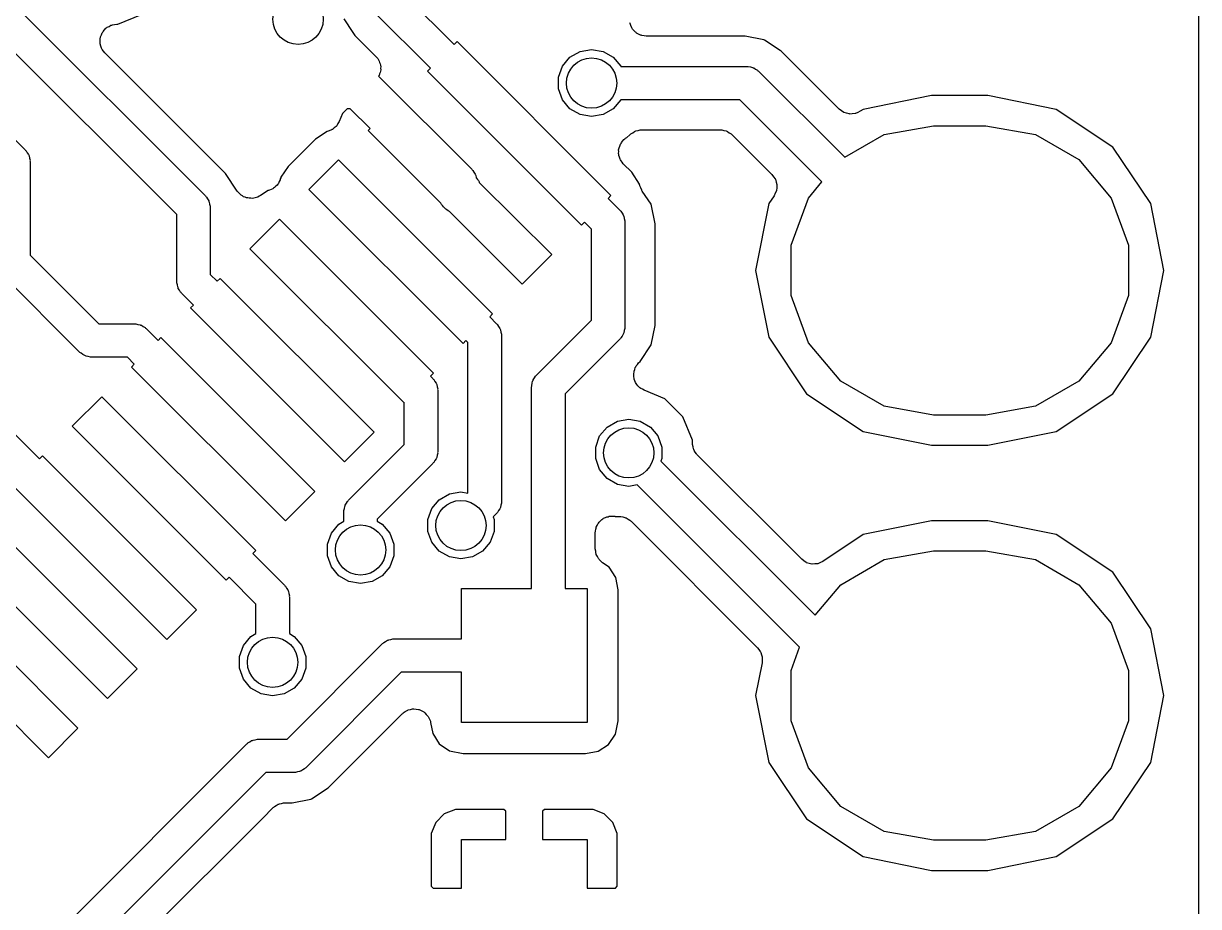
# Model space of a CAD drawing. Extents: x 125.1 to 143.2, y -145.5 to -100.1.
# Drawn here: x 136.21 to 143.22, y -130.75 to -125.47 of the extents above; entities that cross this region are included whole.
import ezdxf

# ---------------------------------------------------------------- set-up
doc = ezdxf.new("R2010")
doc.units = 0
doc.header["$MEASUREMENT"] = 0
doc.layers.add('BLACK', color=7, linetype='CONTINUOUS')

msp = doc.modelspace()

# ---------------------------------------------------------------- linework, layer by layer
at = {"layer": 'Black'}
for p, q in [((143.225, -100.175), (143.225, -139.982)), ((138.48, -125.299), (138.782, -125.601)), ((136.141, -125.349), (137.297, -126.505)), ((136.755, -125.482), (136.768, -125.48)), ((136.768, -125.48), (136.775, -125.48)), ((136.775, -125.48), (136.915, -125.422)), ((138.123, -125.447), (138.177, -125.529)), ((138.64, -125.742), (138.309, -125.412)), ((139.832, -125.476), (139.831, -125.472)), ((139.837, -125.488), (139.832, -125.476)), ((137.126, -126.617), (136.029, -125.52)), ((136.671, -125.554), (136.676, -125.542)), ((136.676, -125.542), (136.681, -125.53)), ((136.681, -125.53), (136.684, -125.527)), ((136.684, -125.527), (136.686, -125.523)), ((136.686, -125.523), (136.695, -125.513)), ((136.695, -125.513), (136.703, -125.503)), ((136.703, -125.503), (136.707, -125.501)), ((136.707, -125.501), (136.71, -125.498)), ((136.71, -125.498), (136.722, -125.493)), ((136.722, -125.493), (136.733, -125.486)), ((136.733, -125.486), (136.738, -125.485)), ((136.738, -125.485), (136.742, -125.483)), ((136.742, -125.483), (136.755, -125.482)), ((138.177, -125.529), (138.177, -125.529)), ((138.177, -125.529), (138.189, -125.546)), ((138.189, -125.546), (138.315, -125.672)), ((139.842, -125.501), (139.837, -125.488)), ((139.844, -125.504), (139.842, -125.501)), ((139.846, -125.508), (139.844, -125.504)), ((139.855, -125.517), (139.846, -125.508)), ((139.864, -125.527), (139.855, -125.517)), ((139.868, -125.529), (139.864, -125.527)), ((139.871, -125.533), (139.868, -125.529)), ((139.883, -125.538), (139.871, -125.533)), ((139.894, -125.545), (139.883, -125.538)), ((139.898, -125.545), (139.894, -125.545)), ((139.902, -125.547), (139.898, -125.545)), ((139.915, -125.548), (139.902, -125.547)), ((139.928, -125.551), (139.915, -125.548)), ((136.668, -125.589), (136.669, -125.576)), ((136.669, -125.593), (136.668, -125.589)), ((136.669, -125.563), (136.67, -125.559)), ((136.669, -125.576), (136.669, -125.563)), ((136.669, -125.597), (136.669, -125.593)), ((136.673, -125.61), (136.669, -125.597)), ((136.67, -125.559), (136.671, -125.554)), ((136.677, -125.622), (136.673, -125.61)), ((138.782, -125.601), (138.799, -125.583)), ((138.799, -125.583), (139.718, -126.503)), ((140.518, -125.551), (139.928, -125.551)), ((140.63, -125.573), (140.518, -125.551)), ((140.635, -125.574), (140.63, -125.573)), ((140.63, -125.573), (140.63, -125.573)), ((140.727, -125.636), (140.635, -125.574)), ((136.679, -125.626), (136.677, -125.622)), ((136.681, -125.63), (136.679, -125.626)), ((136.689, -125.64), (136.681, -125.63)), ((136.697, -125.651), (136.689, -125.64)), ((137.417, -126.371), (136.697, -125.651)), ((138.315, -125.672), (138.32, -125.679)), ((138.32, -125.679), (138.326, -125.685)), ((138.326, -125.685), (138.33, -125.693)), ((139.428, -125.73), (139.473, -125.677)), ((139.473, -125.677), (139.533, -125.642)), ((139.533, -125.642), (139.602, -125.63)), ((139.602, -125.63), (139.671, -125.642)), ((139.671, -125.642), (139.731, -125.677)), ((139.731, -125.677), (139.776, -125.73)), ((140.733, -125.64), (140.727, -125.636)), ((140.727, -125.636), (140.727, -125.636)), ((141.08, -125.987), (140.733, -125.64)), ((135.721, -125.729), (136.221, -126.229)), ((138.33, -125.693), (138.335, -125.7)), ((138.335, -125.7), (138.337, -125.709)), ((138.337, -125.709), (138.341, -125.717)), ((138.341, -125.717), (138.342, -125.725)), ((138.342, -125.76), (138.341, -125.768)), ((138.342, -125.725), (138.344, -125.734)), ((138.344, -125.751), (138.342, -125.76)), ((138.344, -125.734), (138.343, -125.742)), ((138.343, -125.742), (138.344, -125.751)), ((138.622, -125.76), (138.64, -125.742)), ((139.542, -126.679), (138.622, -125.76)), ((139.404, -125.796), (139.428, -125.73)), ((139.776, -125.73), (139.776, -125.731)), ((139.776, -125.731), (139.885, -125.731)), ((139.885, -125.731), (140.528, -125.731)), ((140.528, -125.731), (140.533, -125.731)), ((140.533, -125.731), (140.537, -125.731)), ((140.537, -125.731), (140.55, -125.734)), ((140.55, -125.734), (140.563, -125.737)), ((140.563, -125.737), (140.566, -125.739)), ((140.566, -125.739), (140.571, -125.74)), ((140.571, -125.74), (140.581, -125.748)), ((140.581, -125.748), (140.593, -125.754)), ((140.593, -125.754), (140.595, -125.757)), ((140.595, -125.757), (140.599, -125.76)), ((140.599, -125.76), (141.113, -126.274)), ((138.335, -125.785), (138.331, -125.79)), ((138.331, -125.79), (138.888, -126.346)), ((138.337, -125.776), (138.335, -125.785)), ((138.341, -125.768), (138.337, -125.776)), ((139.404, -125.866), (139.404, -125.796)), ((139.428, -125.931), (139.404, -125.866)), ((139.473, -125.984), (139.428, -125.931)), ((139.776, -125.931), (139.731, -125.984)), ((139.885, -125.931), (139.776, -125.931)), ((139.776, -125.931), (139.776, -125.931)), ((140.487, -125.931), (139.885, -125.931)), ((140.977, -126.421), (140.487, -125.931)), ((141.632, -125.906), (141.224, -125.988)), ((141.968, -125.906), (141.632, -125.906)), ((142.376, -125.988), (141.968, -125.906)), ((138.116, -126.012), (138.096, -126.061)), ((138.144, -125.984), (138.116, -126.012)), ((138.16, -125.984), (138.144, -125.984)), ((138.28, -126.103), (138.16, -125.984)), ((139.533, -126.019), (139.473, -125.984)), ((139.602, -126.031), (139.533, -126.019)), ((139.671, -126.019), (139.602, -126.031)), ((139.731, -125.984), (139.671, -126.019)), ((141.094, -125.996), (141.08, -125.987)), ((141.107, -126.006), (141.094, -125.996)), ((141.108, -126.006), (141.107, -126.006)), ((141.109, -126.007), (141.108, -126.006)), ((141.124, -126.011), (141.109, -126.007)), ((141.14, -126.015), (141.124, -126.011)), ((141.141, -126.015), (141.14, -126.015)), ((141.142, -126.016), (141.141, -126.015)), ((141.158, -126.014), (141.142, -126.016)), ((141.175, -126.013), (141.158, -126.014)), ((141.176, -126.013), (141.175, -126.013)), ((141.177, -126.013), (141.176, -126.013)), ((141.192, -126.006), (141.177, -126.013)), ((141.206, -125.999), (141.192, -126.006)), ((141.224, -125.988), (141.206, -125.999)), ((142.714, -126.213), (142.376, -125.988)), ((138.05, -126.111), (138.036, -126.116)), ((138.052, -126.109), (138.05, -126.111)), ((138.055, -126.108), (138.052, -126.109)), ((138.066, -126.099), (138.055, -126.108)), ((138.077, -126.09), (138.066, -126.099)), ((138.079, -126.088), (138.077, -126.09)), ((138.081, -126.086), (138.079, -126.088)), ((138.088, -126.073), (138.081, -126.086)), ((138.096, -126.061), (138.088, -126.073)), ((138.269, -126.114), (138.28, -126.103)), ((139.88, -126.114), (139.892, -126.111)), ((139.892, -126.111), (139.897, -126.111)), ((139.897, -126.111), (139.901, -126.111)), ((139.901, -126.111), (140.371, -126.111)), ((140.371, -126.111), (140.375, -126.111)), ((140.375, -126.111), (140.38, -126.111)), ((140.38, -126.111), (140.392, -126.114)), ((141.348, -126.138), (141.644, -126.086)), ((141.644, -126.086), (141.956, -126.086)), ((141.956, -126.086), (142.252, -126.138)), ((137.954, -126.166), (137.791, -126.329)), ((138.024, -126.12), (137.954, -126.166)), ((138.036, -126.116), (138.024, -126.12)), ((138.701, -126.546), (138.269, -126.114)), ((139.78, -126.185), (139.788, -126.177)), ((139.788, -126.177), (139.795, -126.169)), ((139.795, -126.169), (139.8, -126.165)), ((139.8, -126.165), (139.805, -126.161)), ((139.805, -126.161), (139.813, -126.157)), ((139.813, -126.157), (139.83, -126.14)), ((139.83, -126.14), (139.834, -126.137)), ((139.834, -126.137), (139.837, -126.134)), ((139.837, -126.134), (139.848, -126.128)), ((139.848, -126.128), (139.859, -126.12)), ((139.859, -126.12), (139.863, -126.119)), ((139.863, -126.119), (139.867, -126.117)), ((139.867, -126.117), (139.88, -126.114)), ((140.392, -126.114), (140.405, -126.117)), ((140.405, -126.117), (140.409, -126.119)), ((140.409, -126.119), (140.413, -126.12)), ((140.413, -126.12), (140.424, -126.128)), ((140.424, -126.128), (140.435, -126.134)), ((140.435, -126.134), (140.438, -126.137)), ((140.438, -126.137), (140.442, -126.14)), ((140.442, -126.14), (140.679, -126.378)), ((141.113, -126.274), (141.348, -126.138)), ((142.252, -126.138), (142.511, -126.288)), ((136.221, -126.229), (136.223, -126.233)), ((136.223, -126.233), (136.227, -126.236)), ((136.227, -126.236), (136.233, -126.247)), ((136.233, -126.247), (136.241, -126.258)), ((139.763, -126.229), (139.765, -126.223)), ((139.764, -126.24), (139.763, -126.229)), ((139.763, -126.251), (139.764, -126.24)), ((139.764, -126.258), (139.763, -126.251)), ((139.765, -126.223), (139.766, -126.217)), ((139.766, -126.217), (139.77, -126.207)), ((139.77, -126.207), (139.774, -126.196)), ((139.774, -126.196), (139.778, -126.191)), ((139.778, -126.191), (139.78, -126.185)), ((142.94, -126.551), (142.714, -126.213)), ((136.241, -126.258), (136.242, -126.262)), ((136.242, -126.262), (136.244, -126.266)), ((136.244, -126.266), (136.246, -126.279)), ((136.246, -126.279), (136.25, -126.291)), ((136.25, -126.291), (136.249, -126.296)), ((136.249, -126.296), (136.25, -126.3)), ((136.25, -126.3), (136.25, -126.859)), ((137.915, -126.467), (138.092, -126.29)), ((138.092, -126.29), (139.011, -127.21)), ((139.765, -126.264), (139.764, -126.258)), ((139.769, -126.274), (139.765, -126.264)), ((139.772, -126.285), (139.769, -126.274)), ((139.775, -126.29), (139.772, -126.285)), ((139.778, -126.296), (139.775, -126.29)), ((139.785, -126.304), (139.778, -126.296)), ((139.791, -126.313), (139.785, -126.304)), ((139.843, -126.364), (139.791, -126.313)), ((142.511, -126.288), (142.704, -126.518)), ((137.487, -126.476), (137.417, -126.371)), ((137.791, -126.329), (137.747, -126.393)), ((138.888, -126.346), (138.89, -126.35)), ((138.89, -126.35), (138.894, -126.353)), ((138.894, -126.353), (138.9, -126.364)), ((138.9, -126.364), (138.908, -126.375)), ((138.908, -126.375), (138.909, -126.379)), ((138.909, -126.379), (138.911, -126.383)), ((138.911, -126.383), (138.913, -126.396)), ((139.888, -126.434), (139.843, -126.364)), ((140.679, -126.378), (140.689, -126.391)), ((140.689, -126.391), (140.698, -126.404)), ((137.7, -126.462), (137.689, -126.466)), ((137.704, -126.458), (137.7, -126.462)), ((137.71, -126.455), (137.704, -126.458)), ((137.718, -126.447), (137.71, -126.455)), ((137.726, -126.44), (137.718, -126.447)), ((137.729, -126.434), (137.726, -126.44)), ((137.733, -126.43), (137.729, -126.434)), ((137.738, -126.419), (137.733, -126.43)), ((137.743, -126.409), (137.738, -126.419)), ((137.744, -126.403), (137.743, -126.409)), ((137.747, -126.397), (137.744, -126.403)), ((137.747, -126.393), (137.747, -126.397)), ((138.913, -126.396), (138.914, -126.398)), ((138.914, -126.398), (138.916, -126.4)), ((138.916, -126.4), (138.921, -126.407)), ((138.921, -126.407), (138.927, -126.413)), ((138.927, -126.413), (138.931, -126.421)), ((138.931, -126.421), (138.932, -126.424)), ((138.932, -126.424), (139.365, -126.856)), ((139.889, -126.439), (139.888, -126.434)), ((139.89, -126.441), (139.889, -126.439)), ((139.891, -126.444), (139.89, -126.441)), ((139.896, -126.457), (139.891, -126.444)), ((139.902, -126.471), (139.896, -126.457)), ((140.698, -126.404), (140.698, -126.405)), ((140.698, -126.405), (140.699, -126.406)), ((140.699, -126.406), (140.703, -126.422)), ((140.703, -126.422), (140.708, -126.437)), ((140.707, -126.456), (140.706, -126.472)), ((140.708, -126.44), (140.707, -126.456)), ((140.708, -126.437), (140.708, -126.438)), ((140.708, -126.438), (140.708, -126.44)), ((140.896, -126.518), (140.977, -126.421)), ((137.297, -126.505), (137.299, -126.509)), ((137.299, -126.509), (137.303, -126.512)), ((137.303, -126.512), (137.309, -126.523)), ((137.309, -126.523), (137.317, -126.534)), ((137.493, -126.482), (137.487, -126.476)), ((137.498, -126.489), (137.493, -126.482)), ((137.505, -126.494), (137.498, -126.489)), ((137.511, -126.501), (137.505, -126.494)), ((137.519, -126.504), (137.511, -126.501)), ((137.525, -126.51), (137.519, -126.504)), ((137.534, -126.512), (137.525, -126.51)), ((137.542, -126.516), (137.534, -126.512)), ((137.551, -126.517), (137.542, -126.516)), ((137.559, -126.519), (137.551, -126.517)), ((137.568, -126.519), (137.559, -126.519)), ((137.577, -126.52), (137.568, -126.519)), ((137.585, -126.518), (137.577, -126.52)), ((137.593, -126.517), (137.585, -126.518)), ((137.602, -126.514), (137.593, -126.517)), ((137.61, -126.512), (137.602, -126.514)), ((137.617, -126.507), (137.61, -126.512)), ((137.625, -126.503), (137.617, -126.507)), ((137.671, -126.473), (137.625, -126.503)), ((137.673, -126.472), (137.671, -126.473)), ((137.679, -126.471), (137.673, -126.472)), ((137.689, -126.466), (137.679, -126.471)), ((138.835, -127.386), (137.915, -126.467)), ((139.718, -126.503), (139.701, -126.52)), ((139.701, -126.52), (139.771, -126.591)), ((139.903, -126.473), (139.902, -126.471)), ((139.905, -126.476), (139.903, -126.473)), ((139.958, -126.555), (139.905, -126.476)), ((140.692, -126.504), (140.66, -126.551)), ((140.698, -126.489), (140.692, -126.504)), ((140.705, -126.474), (140.698, -126.489)), ((140.706, -126.472), (140.705, -126.473)), ((140.705, -126.473), (140.705, -126.474)), ((140.793, -126.8), (140.896, -126.518)), ((142.704, -126.518), (142.807, -126.8)), ((137.317, -126.534), (137.318, -126.538)), ((137.318, -126.538), (137.32, -126.542)), ((137.32, -126.542), (137.322, -126.555)), ((137.322, -126.555), (137.326, -126.567)), ((137.326, -126.567), (137.325, -126.572)), ((137.325, -126.572), (137.326, -126.576)), ((137.326, -126.576), (137.326, -126.974)), ((138.703, -126.548), (138.701, -126.546)), ((138.707, -126.556), (138.703, -126.548)), ((138.713, -126.563), (138.707, -126.556)), ((138.718, -126.57), (138.713, -126.563)), ((138.732, -126.584), (138.718, -126.57)), ((138.739, -126.589), (138.732, -126.584)), ((138.745, -126.595), (138.739, -126.589)), ((138.753, -126.599), (138.745, -126.595)), ((138.756, -126.6), (138.753, -126.599)), ((139.188, -127.033), (138.756, -126.6)), ((139.771, -126.591), (139.774, -126.595)), ((139.774, -126.595), (139.777, -126.597)), ((139.777, -126.597), (139.784, -126.609)), ((139.981, -126.672), (139.958, -126.555)), ((140.66, -126.551), (140.581, -126.95)), ((143.019, -126.95), (142.94, -126.551)), ((137.126, -127.015), (137.126, -126.617)), ((137.562, -126.821), (137.739, -126.644)), ((137.739, -126.644), (138.658, -127.563)), ((139.559, -126.662), (139.542, -126.679)), ((139.601, -126.703), (139.559, -126.662)), ((139.784, -126.609), (139.791, -126.619)), ((139.791, -126.619), (139.793, -126.624)), ((139.793, -126.624), (139.795, -126.627)), ((139.795, -126.627), (139.797, -126.64)), ((139.797, -126.64), (139.8, -126.653)), ((139.8, -126.653), (139.8, -126.657)), ((139.8, -126.657), (139.801, -126.662)), ((139.801, -126.662), (139.801, -127.289)), ((139.981, -127.279), (139.981, -126.672)), ((139.601, -127.247), (139.601, -126.703)), ((140.793, -127.1), (140.793, -126.8)), ((142.807, -126.8), (142.807, -127.1)), ((136.25, -126.859), (136.66, -127.269)), ((138.481, -127.74), (137.562, -126.821)), ((139.365, -126.856), (139.188, -127.033)), ((140.581, -126.95), (140.66, -127.349)), ((142.94, -127.349), (143.019, -126.95)), ((136.548, -127.44), (136.079, -126.971)), ((137.127, -127.02), (137.126, -127.015)), ((137.126, -127.024), (137.127, -127.02)), ((137.326, -126.974), (137.367, -127.015)), ((137.367, -127.015), (137.385, -126.998)), ((137.385, -126.998), (138.304, -127.917)), ((137.13, -127.037), (137.126, -127.024)), ((137.132, -127.049), (137.13, -127.037)), ((137.134, -127.053), (137.132, -127.049)), ((137.135, -127.058), (137.134, -127.053)), ((137.143, -127.068), (137.135, -127.058)), ((137.149, -127.08), (137.143, -127.068)), ((137.153, -127.082), (137.149, -127.08)), ((137.155, -127.086), (137.153, -127.082)), ((137.226, -127.157), (137.155, -127.086)), ((137.208, -127.174), (137.226, -127.157)), ((140.896, -127.382), (140.793, -127.1)), ((142.807, -127.1), (142.704, -127.382)), ((138.127, -128.094), (137.208, -127.174)), ((139.011, -127.21), (138.994, -127.227)), ((138.994, -127.227), (139.035, -127.269)), ((136.66, -127.269), (136.872, -127.269)), ((136.872, -127.269), (136.877, -127.27)), ((136.877, -127.27), (136.881, -127.269)), ((136.881, -127.269), (136.894, -127.273)), ((136.894, -127.273), (136.907, -127.275)), ((136.907, -127.275), (136.91, -127.277)), ((136.91, -127.277), (136.915, -127.278)), ((136.915, -127.278), (136.925, -127.286)), ((136.925, -127.286), (136.937, -127.292)), ((136.937, -127.292), (136.939, -127.296)), ((136.939, -127.296), (136.943, -127.298)), ((136.943, -127.298), (137.014, -127.369)), ((139.035, -127.269), (139.038, -127.272)), ((139.038, -127.272), (139.041, -127.275)), ((139.041, -127.275), (139.047, -127.286)), ((139.047, -127.286), (139.055, -127.297)), ((139.055, -127.297), (139.056, -127.301)), ((139.056, -127.301), (139.058, -127.305)), ((139.274, -127.575), (139.601, -127.247)), ((139.8, -127.298), (139.797, -127.31)), ((139.801, -127.289), (139.8, -127.293)), ((139.8, -127.293), (139.8, -127.298)), ((139.958, -127.395), (139.981, -127.279)), ((137.014, -127.369), (137.031, -127.351)), ((137.031, -127.351), (137.951, -128.27)), ((138.852, -127.369), (138.835, -127.386)), ((138.864, -127.381), (138.852, -127.369)), ((139.058, -127.305), (139.061, -127.318)), ((139.061, -127.318), (139.064, -127.331)), ((139.064, -127.331), (139.064, -127.335)), ((139.064, -127.335), (139.064, -127.339)), ((139.064, -127.339), (139.064, -128.332)), ((139.771, -127.36), (139.444, -127.687)), ((139.774, -127.356), (139.771, -127.36)), ((139.777, -127.353), (139.774, -127.356)), ((139.784, -127.342), (139.777, -127.353)), ((139.791, -127.331), (139.784, -127.342)), ((139.793, -127.327), (139.791, -127.331)), ((139.795, -127.323), (139.793, -127.327)), ((139.797, -127.31), (139.795, -127.323)), ((140.66, -127.349), (140.886, -127.687)), ((142.714, -127.687), (142.94, -127.349)), ((136.552, -127.442), (136.548, -127.44)), ((136.555, -127.445), (136.552, -127.442)), ((138.864, -128.28), (138.864, -127.381)), ((139.892, -127.494), (139.958, -127.395)), ((141.089, -127.612), (140.896, -127.382)), ((142.704, -127.382), (142.511, -127.612)), ((136.566, -127.452), (136.555, -127.445)), ((136.577, -127.459), (136.566, -127.452)), ((136.581, -127.461), (136.577, -127.459)), ((136.585, -127.463), (136.581, -127.461)), ((136.597, -127.465), (136.585, -127.463)), ((136.61, -127.468), (136.597, -127.465)), ((136.614, -127.468), (136.61, -127.468)), ((136.619, -127.469), (136.614, -127.468)), ((136.831, -127.469), (136.619, -127.469)), ((136.872, -127.51), (136.831, -127.469)), ((136.855, -127.528), (136.872, -127.51)), ((139.869, -127.52), (139.877, -127.512)), ((139.877, -127.512), (139.883, -127.503)), ((139.883, -127.503), (139.892, -127.494)), ((137.774, -128.447), (136.855, -127.528)), ((138.658, -127.563), (138.64, -127.581)), ((138.64, -127.581), (138.655, -127.596)), ((139.261, -127.592), (139.268, -127.581)), ((139.268, -127.581), (139.271, -127.578)), ((139.271, -127.578), (139.274, -127.575)), ((139.854, -127.565), (139.856, -127.558)), ((139.855, -127.576), (139.854, -127.565)), ((139.854, -127.586), (139.855, -127.576)), ((139.856, -127.552), (139.86, -127.542)), ((139.856, -127.558), (139.856, -127.552)), ((139.86, -127.542), (139.863, -127.531)), ((139.863, -127.531), (139.867, -127.526)), ((139.867, -127.526), (139.869, -127.52)), ((138.655, -127.596), (138.657, -127.599)), ((138.657, -127.599), (138.661, -127.602)), ((138.661, -127.602), (138.667, -127.614)), ((138.667, -127.614), (138.675, -127.624)), ((138.675, -127.624), (138.676, -127.628)), ((138.676, -127.628), (138.678, -127.632)), ((138.678, -127.632), (138.681, -127.645)), ((138.681, -127.645), (138.684, -127.658)), ((139.244, -127.645), (139.245, -127.641)), ((139.244, -128.85), (139.244, -127.645)), ((139.245, -127.637), (139.248, -127.624)), ((139.245, -127.641), (139.245, -127.637)), ((139.248, -127.624), (139.25, -127.611)), ((139.25, -127.611), (139.253, -127.607)), ((139.253, -127.607), (139.254, -127.603)), ((139.254, -127.603), (139.261, -127.592)), ((139.856, -127.593), (139.854, -127.586)), ((139.857, -127.599), (139.856, -127.593)), ((139.861, -127.609), (139.857, -127.599)), ((139.865, -127.62), (139.861, -127.609)), ((139.869, -127.625), (139.865, -127.62)), ((139.872, -127.631), (139.869, -127.625)), ((139.879, -127.639), (139.872, -127.631)), ((139.886, -127.647), (139.879, -127.639)), ((139.891, -127.651), (139.886, -127.647)), ((139.896, -127.655), (139.891, -127.651)), ((141.348, -127.762), (141.089, -127.612)), ((142.511, -127.612), (142.252, -127.762)), ((136.501, -127.881), (136.678, -127.705)), ((136.678, -127.705), (137.597, -128.624)), ((138.684, -127.658), (138.683, -127.662)), ((138.683, -127.662), (138.684, -127.666)), ((138.684, -127.666), (138.684, -128.033)), ((139.444, -127.687), (139.444, -128.85)), ((139.906, -127.66), (139.896, -127.655)), ((139.915, -127.666), (139.906, -127.66)), ((140.04, -127.718), (139.915, -127.666)), ((140.147, -127.825), (140.04, -127.718)), ((140.886, -127.687), (141.224, -127.912)), ((142.376, -127.912), (142.714, -127.687)), ((138.484, -127.737), (138.481, -127.74)), ((138.484, -127.991), (138.484, -127.737)), ((141.644, -127.814), (141.348, -127.762)), ((142.252, -127.762), (141.956, -127.814)), ((139.695, -127.886), (139.756, -127.851)), ((139.756, -127.851), (139.824, -127.839)), ((139.824, -127.839), (139.893, -127.851)), ((139.893, -127.851), (139.953, -127.886)), ((140.204, -127.964), (140.147, -127.825)), ((141.956, -127.814), (141.644, -127.814)), ((136.1, -127.869), (136.307, -128.076)), ((137.42, -128.801), (136.501, -127.881)), ((138.304, -127.917), (138.127, -128.094)), ((139.65, -127.939), (139.695, -127.886)), ((139.953, -127.886), (139.998, -127.939)), ((141.224, -127.912), (141.632, -127.994)), ((141.968, -127.994), (142.376, -127.912)), ((138.152, -128.323), (138.484, -127.991)), ((139.627, -128.005), (139.65, -127.939)), ((139.627, -128.074), (139.627, -128.005)), ((139.998, -127.939), (140.022, -128.005)), ((140.022, -128.005), (140.022, -128.074)), ((140.204, -127.982), (140.204, -127.964)), ((140.205, -127.987), (140.204, -127.982)), ((140.205, -127.991), (140.205, -127.987)), ((140.208, -128.004), (140.205, -127.991)), ((140.21, -128.016), (140.208, -128.004)), ((141.632, -127.994), (141.968, -127.994)), ((136.307, -128.076), (136.324, -128.058)), ((136.324, -128.058), (137.244, -128.977)), ((138.675, -128.075), (138.667, -128.086)), ((138.676, -128.071), (138.675, -128.075)), ((138.678, -128.067), (138.676, -128.071)), ((138.681, -128.054), (138.678, -128.067)), ((138.684, -128.042), (138.681, -128.054)), ((138.684, -128.033), (138.683, -128.037)), ((138.683, -128.037), (138.684, -128.042)), ((139.65, -128.14), (139.627, -128.074)), ((140.022, -128.074), (140.016, -128.09)), ((140.213, -128.02), (140.21, -128.016)), ((140.214, -128.025), (140.213, -128.02)), ((140.221, -128.035), (140.214, -128.025)), ((140.228, -128.046), (140.221, -128.035)), ((140.231, -128.049), (140.228, -128.046)), ((140.234, -128.053), (140.231, -128.049)), ((140.857, -128.676), (140.234, -128.053)), ((138.655, -128.104), (138.323, -128.436)), ((138.657, -128.1), (138.655, -128.104)), ((138.661, -128.097), (138.657, -128.1)), ((138.667, -128.086), (138.661, -128.097)), ((139.695, -128.193), (139.65, -128.14)), ((140.016, -128.09), (140.936, -129.01)), ((139.756, -128.228), (139.695, -128.193)), ((137.067, -129.154), (136.148, -128.235)), ((137.951, -128.27), (137.774, -128.447)), ((138.693, -128.32), (138.754, -128.285)), ((138.754, -128.285), (138.822, -128.273)), ((138.822, -128.273), (138.864, -128.28)), ((139.824, -128.24), (139.756, -128.228)), ((139.875, -128.231), (139.824, -128.24)), ((140.844, -129.201), (139.875, -128.231)), ((138.129, -128.36), (138.131, -128.356)), ((138.131, -128.356), (138.132, -128.352)), ((138.132, -128.352), (138.14, -128.341)), ((138.14, -128.341), (138.146, -128.33)), ((138.146, -128.33), (138.15, -128.327)), ((138.15, -128.327), (138.152, -128.323)), ((138.648, -128.373), (138.693, -128.32)), ((139.061, -128.353), (139.058, -128.366)), ((139.064, -128.34), (139.061, -128.353)), ((139.064, -128.332), (139.064, -128.336)), ((139.064, -128.336), (139.064, -128.34)), ((135.971, -128.412), (136.89, -129.331)), ((138.123, -128.385), (138.127, -128.373)), ((138.124, -128.39), (138.123, -128.385)), ((138.123, -128.394), (138.124, -128.39)), ((138.123, -128.449), (138.123, -128.394)), ((138.127, -128.373), (138.129, -128.36)), ((138.625, -128.439), (138.648, -128.373)), ((139.035, -128.402), (139.014, -128.423)), ((139.014, -128.423), (139.02, -128.439)), ((139.038, -128.399), (139.035, -128.402)), ((139.041, -128.396), (139.038, -128.399)), ((139.047, -128.385), (139.041, -128.396)), ((139.055, -128.374), (139.047, -128.385)), ((139.056, -128.37), (139.055, -128.374)), ((139.058, -128.366), (139.056, -128.37)), ((139.685, -128.427), (139.694, -128.422)), ((139.694, -128.422), (139.701, -128.422)), ((139.701, -128.422), (139.707, -128.419)), ((139.707, -128.419), (139.718, -128.419)), ((139.718, -128.419), (139.729, -128.418)), ((139.729, -128.418), (139.735, -128.419)), ((139.735, -128.419), (139.742, -128.419)), ((139.742, -128.419), (139.742, -128.42)), ((139.742, -128.42), (139.767, -128.42)), ((139.767, -128.42), (139.771, -128.42)), ((139.771, -128.42), (139.776, -128.42)), ((139.776, -128.42), (139.788, -128.423)), ((139.788, -128.423), (139.801, -128.426)), ((139.801, -128.426), (139.805, -128.428)), ((138.049, -128.519), (138.094, -128.466)), ((138.094, -128.466), (138.123, -128.449)), ((138.323, -128.436), (138.323, -128.449)), ((138.323, -128.449), (138.352, -128.466)), ((138.352, -128.466), (138.397, -128.519)), ((138.625, -128.509), (138.625, -128.439)), ((139.02, -128.439), (139.02, -128.509)), ((139.626, -128.507), (139.627, -128.496)), ((139.627, -128.496), (139.629, -128.49)), ((139.629, -128.49), (139.63, -128.484)), ((139.63, -128.484), (139.636, -128.474)), ((139.636, -128.474), (139.64, -128.464)), ((139.64, -128.464), (139.644, -128.459)), ((139.644, -128.459), (139.648, -128.454)), ((139.648, -128.454), (139.656, -128.446)), ((139.656, -128.446), (139.663, -128.438)), ((139.663, -128.438), (139.669, -128.435)), ((139.669, -128.435), (139.674, -128.431)), ((139.674, -128.431), (139.685, -128.427)), ((139.805, -128.428), (139.809, -128.429)), ((139.809, -128.429), (139.82, -128.436)), ((139.82, -128.436), (139.831, -128.443)), ((139.831, -128.443), (139.834, -128.446)), ((139.834, -128.446), (139.838, -128.449)), ((139.838, -128.449), (140.592, -129.204)), ((141.632, -128.446), (141.224, -128.528)), ((141.968, -128.446), (141.632, -128.446)), ((142.376, -128.528), (141.968, -128.446)), ((138.025, -128.585), (138.049, -128.519)), ((138.397, -128.519), (138.421, -128.585)), ((138.648, -128.574), (138.625, -128.509)), ((139.02, -128.509), (138.996, -128.574)), ((139.624, -128.518), (139.626, -128.507)), ((139.624, -128.613), (139.624, -128.518)), ((141.224, -128.528), (140.983, -128.688)), ((142.714, -128.753), (142.376, -128.528)), ((136.713, -129.508), (135.794, -128.589)), ((137.597, -128.624), (137.579, -128.642)), ((138.025, -128.655), (138.025, -128.585)), ((138.421, -128.585), (138.421, -128.655)), ((138.693, -128.627), (138.648, -128.574)), ((138.754, -128.662), (138.693, -128.627)), ((138.951, -128.627), (138.891, -128.662)), ((138.996, -128.574), (138.951, -128.627)), ((139.627, -128.627), (139.624, -128.613)), ((139.628, -128.64), (139.627, -128.627)), ((141.348, -128.678), (141.644, -128.626)), ((141.644, -128.626), (141.956, -128.626)), ((141.956, -128.626), (142.252, -128.678)), ((137.579, -128.642), (137.769, -128.831)), ((138.049, -128.72), (138.025, -128.655)), ((138.421, -128.655), (138.397, -128.72)), ((138.822, -128.674), (138.754, -128.662)), ((138.891, -128.662), (138.822, -128.674)), ((139.63, -128.644), (139.628, -128.64)), ((139.63, -128.647), (139.63, -128.644)), ((139.637, -128.659), (139.63, -128.647)), ((139.643, -128.671), (139.637, -128.659)), ((139.646, -128.674), (139.643, -128.671)), ((139.648, -128.677), (139.646, -128.674)), ((139.658, -128.686), (139.648, -128.677)), ((139.668, -128.696), (139.658, -128.686)), ((139.707, -128.722), (139.668, -128.696)), ((140.87, -128.685), (140.857, -128.676)), ((140.883, -128.695), (140.87, -128.685)), ((140.884, -128.695), (140.883, -128.695)), ((140.885, -128.696), (140.884, -128.695)), ((140.901, -128.7), (140.885, -128.696)), ((140.917, -128.705), (140.901, -128.7)), ((140.918, -128.705), (140.917, -128.705)), ((140.919, -128.705), (140.918, -128.705)), ((140.935, -128.703), (140.919, -128.705)), ((140.951, -128.702), (140.935, -128.703)), ((140.952, -128.702), (140.951, -128.702)), ((140.953, -128.702), (140.952, -128.702)), ((140.968, -128.695), (140.953, -128.702)), ((140.983, -128.688), (140.968, -128.695)), ((141.089, -128.828), (141.348, -128.678)), ((142.252, -128.678), (142.511, -128.828)), ((135.617, -128.765), (136.536, -129.685)), ((138.094, -128.774), (138.049, -128.72)), ((138.154, -128.808), (138.094, -128.774)), ((138.352, -128.774), (138.292, -128.808)), ((138.397, -128.72), (138.352, -128.774)), ((139.746, -128.784), (139.707, -128.722)), ((142.94, -129.091), (142.714, -128.753)), ((137.438, -128.783), (137.42, -128.801)), ((137.598, -128.943), (137.438, -128.783)), ((137.769, -128.831), (137.771, -128.835)), ((137.771, -128.835), (137.775, -128.837)), ((137.775, -128.837), (137.781, -128.849)), ((138.223, -128.821), (138.154, -128.808)), ((138.292, -128.808), (138.223, -128.821)), ((139.76, -128.859), (139.746, -128.784)), ((140.936, -129.01), (141.089, -128.828)), ((142.511, -128.828), (142.704, -129.058)), ((137.781, -128.849), (137.789, -128.859)), ((137.789, -128.859), (137.79, -128.864)), ((137.79, -128.864), (137.792, -128.868)), ((137.792, -128.868), (137.794, -128.88)), ((137.794, -128.88), (137.798, -128.893)), ((137.798, -128.893), (137.797, -128.897)), ((137.797, -128.897), (137.798, -128.902)), ((137.798, -128.902), (137.798, -129.12)), ((138.825, -129.15), (138.825, -128.85)), ((138.825, -128.85), (139.244, -128.85)), ((139.444, -128.85), (139.575, -128.85)), ((139.575, -128.85), (139.575, -129.65)), ((139.76, -129.64), (139.76, -128.859)), ((136.36, -129.861), (135.44, -128.942)), ((137.244, -128.977), (137.067, -129.154)), ((137.598, -129.12), (137.598, -128.943)), ((137.569, -129.137), (137.598, -129.12)), ((137.798, -129.12), (137.827, -129.137)), ((142.704, -129.058), (142.807, -129.34)), ((143.019, -129.49), (142.94, -129.091)), ((137.5, -129.256), (137.524, -129.19)), ((137.524, -129.19), (137.569, -129.137)), ((137.784, -129.75), (138.354, -129.179)), ((137.827, -129.137), (137.872, -129.19)), ((137.872, -129.19), (137.896, -129.256)), ((138.354, -129.179), (138.358, -129.177)), ((138.358, -129.177), (138.361, -129.173)), ((138.361, -129.173), (138.372, -129.167)), ((138.372, -129.167), (138.383, -129.159)), ((138.383, -129.159), (138.387, -129.158)), ((138.387, -129.158), (138.391, -129.156)), ((138.391, -129.156), (138.404, -129.154)), ((138.404, -129.154), (138.416, -129.15)), ((138.416, -129.15), (138.421, -129.151)), ((138.421, -129.151), (138.425, -129.15)), ((138.425, -129.15), (138.825, -129.15)), ((137.5, -129.326), (137.5, -129.256)), ((137.896, -129.256), (137.896, -129.326)), ((140.592, -129.204), (140.6, -129.215)), ((140.6, -129.215), (140.609, -129.226)), ((140.609, -129.226), (140.61, -129.229)), ((140.61, -129.229), (140.612, -129.232)), ((140.612, -129.232), (140.616, -129.246)), ((140.616, -129.246), (140.62, -129.259)), ((140.62, -129.259), (140.62, -129.262)), ((140.62, -129.262), (140.621, -129.266)), ((140.621, -129.266), (140.62, -129.28)), ((140.793, -129.34), (140.844, -129.201)), ((136.89, -129.331), (136.713, -129.508)), ((137.524, -129.391), (137.5, -129.326)), ((137.896, -129.326), (137.872, -129.391)), ((140.62, -129.294), (140.581, -129.49)), ((140.62, -129.28), (140.62, -129.294)), ((137.569, -129.445), (137.524, -129.391)), ((137.872, -129.391), (137.827, -129.445)), ((138.466, -129.35), (137.896, -129.921)), ((138.825, -129.35), (138.466, -129.35)), ((138.825, -129.65), (138.825, -129.35)), ((140.793, -129.64), (140.793, -129.34)), ((142.807, -129.34), (142.807, -129.64)), ((137.63, -129.479), (137.569, -129.445)), ((137.827, -129.445), (137.767, -129.479)), ((137.698, -129.491), (137.63, -129.479)), ((137.767, -129.479), (137.698, -129.491)), ((140.581, -129.49), (140.66, -129.889)), ((142.94, -129.889), (143.019, -129.49)), ((138.03, -130.041), (138.472, -129.599)), ((138.472, -129.599), (138.476, -129.596)), ((138.476, -129.596), (138.478, -129.593)), ((138.478, -129.593), (138.49, -129.586)), ((138.49, -129.586), (138.501, -129.579)), ((138.501, -129.579), (138.505, -129.578)), ((138.505, -129.578), (138.508, -129.576)), ((138.508, -129.576), (138.521, -129.573)), ((138.521, -129.573), (138.534, -129.57)), ((138.534, -129.57), (138.538, -129.57)), ((138.538, -129.57), (138.542, -129.569)), ((138.542, -129.569), (138.555, -129.571)), ((138.555, -129.571), (138.569, -129.573)), ((138.569, -129.573), (138.572, -129.574)), ((138.572, -129.574), (138.576, -129.575)), ((138.576, -129.575), (138.588, -129.582)), ((138.588, -129.582), (138.6, -129.587)), ((138.6, -129.587), (138.603, -129.59)), ((138.603, -129.59), (138.607, -129.592)), ((138.607, -129.592), (138.615, -129.602)), ((138.615, -129.602), (138.625, -129.612)), ((138.625, -129.612), (138.627, -129.615)), ((138.627, -129.615), (138.629, -129.618)), ((138.629, -129.618), (138.634, -129.631)), ((136.536, -129.685), (136.36, -129.861)), ((138.634, -129.631), (138.64, -129.643)), ((138.64, -129.643), (138.64, -129.647)), ((138.64, -129.647), (138.641, -129.651)), ((138.641, -129.651), (138.654, -129.716)), ((139.575, -129.65), (138.825, -129.65)), ((139.744, -129.721), (139.76, -129.64)), ((140.896, -129.922), (140.793, -129.64)), ((142.807, -129.64), (142.704, -129.922)), ((137.573, -129.759), (137.578, -129.758)), ((137.578, -129.758), (137.581, -129.756)), ((137.581, -129.756), (137.594, -129.754)), ((137.594, -129.754), (137.607, -129.75)), ((137.607, -129.75), (137.611, -129.751)), ((137.611, -129.751), (137.616, -129.75)), ((137.616, -129.75), (137.784, -129.75)), ((138.654, -129.716), (138.693, -129.778)), ((139.703, -129.782), (139.744, -129.721)), ((135.329, -131.995), (137.545, -129.779)), ((137.545, -129.779), (137.548, -129.777)), ((137.548, -129.777), (137.551, -129.773)), ((137.551, -129.773), (137.563, -129.767)), ((137.563, -129.767), (137.573, -129.759)), ((138.693, -129.778), (138.754, -129.819)), ((138.754, -129.819), (138.835, -129.835)), ((139.566, -129.835), (139.641, -129.821)), ((139.641, -129.821), (139.703, -129.782)), ((138.835, -129.835), (139.566, -129.835)), ((140.66, -129.889), (140.886, -130.227)), ((142.714, -130.227), (142.94, -129.889)), ((137.657, -129.95), (135.5, -132.107)), ((137.825, -129.95), (137.657, -129.95)), ((137.829, -129.949), (137.825, -129.95)), ((137.834, -129.95), (137.829, -129.949)), ((137.846, -129.946), (137.834, -129.95)), ((137.859, -129.944), (137.846, -129.946)), ((137.863, -129.942), (137.859, -129.944)), ((137.867, -129.941), (137.863, -129.942)), ((137.878, -129.933), (137.867, -129.941)), ((137.889, -129.927), (137.878, -129.933)), ((137.892, -129.923), (137.889, -129.927)), ((137.896, -129.921), (137.892, -129.923)), ((141.089, -130.152), (140.896, -129.922)), ((142.704, -129.922), (142.511, -130.152)), ((137.815, -130.13), (137.927, -130.108)), ((137.927, -130.108), (137.931, -130.107)), ((137.927, -130.108), (137.927, -130.108)), ((137.931, -130.107), (138.03, -130.041)), ((137.638, -130.224), (137.702, -130.159)), ((137.702, -130.159), (137.706, -130.157)), ((137.706, -130.157), (137.709, -130.153)), ((137.709, -130.153), (137.72, -130.147)), ((137.72, -130.147), (137.731, -130.139)), ((137.731, -130.139), (137.735, -130.138)), ((137.735, -130.138), (137.739, -130.136)), ((137.739, -130.136), (137.752, -130.134)), ((137.752, -130.134), (137.764, -130.13)), ((137.764, -130.13), (137.769, -130.131)), ((137.769, -130.131), (137.773, -130.13)), ((137.773, -130.13), (137.815, -130.13)), ((138.789, -130.17), (138.723, -130.197)), ((139.079, -130.17), (138.789, -130.17)), ((139.09, -130.181), (139.079, -130.17)), ((139.321, -130.17), (139.31, -130.181)), ((139.611, -130.17), (139.321, -130.17)), ((139.677, -130.197), (139.611, -130.17)), ((141.348, -130.302), (141.089, -130.152)), ((142.511, -130.152), (142.252, -130.302)), ((136.962, -130.899), (137.638, -130.224)), ((137.638, -130.224), (137.638, -130.224)), ((138.672, -130.248), (138.645, -130.314)), ((138.723, -130.197), (138.672, -130.248)), ((139.09, -130.35), (139.09, -130.181)), ((139.31, -130.181), (139.31, -130.35)), ((139.728, -130.248), (139.677, -130.197)), ((139.755, -130.314), (139.728, -130.248)), ((140.886, -130.227), (141.224, -130.452)), ((142.376, -130.452), (142.714, -130.227)), ((138.645, -130.314), (138.645, -130.629)), ((139.755, -130.629), (139.755, -130.314)), ((141.644, -130.354), (141.348, -130.302)), ((142.252, -130.302), (141.956, -130.354)), ((138.825, -130.64), (138.825, -130.35)), ((138.825, -130.35), (139.09, -130.35)), ((139.31, -130.35), (139.575, -130.35)), ((139.575, -130.35), (139.575, -130.64)), ((141.956, -130.354), (141.644, -130.354)), ((141.224, -130.452), (141.632, -130.534)), ((141.968, -130.534), (142.376, -130.452)), ((141.632, -130.534), (141.968, -130.534)), ((138.645, -130.629), (138.656, -130.64)), ((138.656, -130.64), (138.825, -130.64)), ((139.575, -130.64), (139.744, -130.64)), ((139.744, -130.64), (139.755, -130.629))]:
    msp.add_line(p, q, dxfattribs=at)
for centre in [(137.85, -125.45), (139.602, -125.831), (139.824, -128.04), (138.822, -128.474), (138.223, -128.62), (137.698, -129.291)]:
    msp.add_circle(centre, 0.15, dxfattribs=at)

doc.saveas('drawing.dxf')
